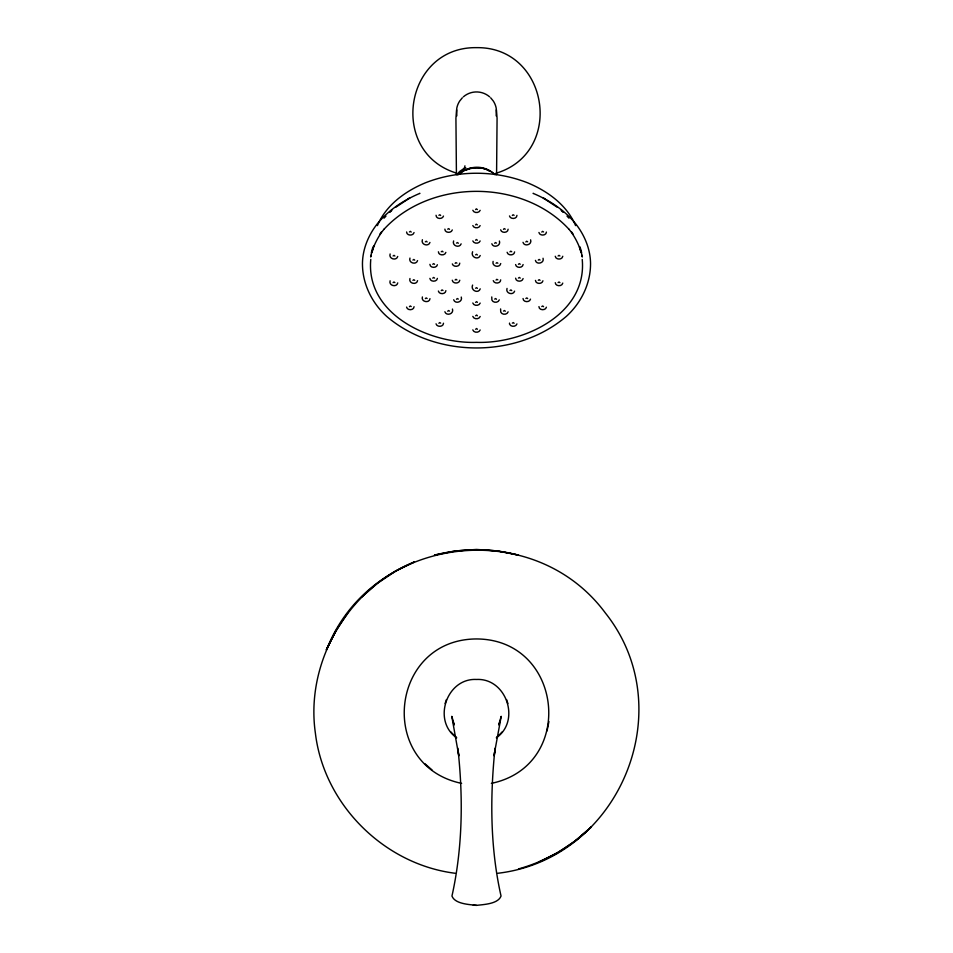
<?xml version="1.0" encoding="UTF-8"?>
<svg xmlns="http://www.w3.org/2000/svg" width="953" height="953" viewBox="0 0 953 953"><rect width="100%" height="100%" fill="white"/><g stroke="black" fill="none" stroke-linecap="round" stroke-linejoin="round"><path stroke-width="1.43" d="M456.427 174.697L455.927 118.22L456.558 109.845M496.573 174.697L497.073 118.22L496.442 109.845M455.165 263.338L455.891 262.623L456.916 263.135M452.449 309.046C454.188 313.918 446.373 316.408 444.872 311.762M461.264 297.062C463.003 301.934 455.189 304.424 453.688 299.778M496.084 280.051L496.811 279.324L497.835 279.848M499.408 241.049C501.159 245.945 493.32 248.399 491.831 243.765M530.618 239.834C532.334 244.766 524.281 247.018 523.006 242.336M543.043 258.263C544.675 263.231 536.313 265.16 535.419 260.372M491.391 783.366C576.362 765.64 563.235 639.249 476.5 638.951C389.753 639.26 376.638 765.64 461.609 783.378M459.751 263.135C459.87 266.995 453.294 267.459 452.318 263.921M494.678 243.265L495.441 242.562L496.442 243.098M503.494 229.328L504.256 228.625L505.257 229.161M500.682 279.86C500.801 283.72 494.226 284.173 493.249 280.635M512.333 215.473L513.095 214.759L514.096 215.307M370.777 259.43C365.583 314.287 429.6 343.926 476.5 342.365C523.388 343.926 587.405 314.287 582.223 259.43M443.514 323.222C443.479 327.034 436.915 327.403 436.033 323.817M438.904 323.293L439.667 322.591L440.655 323.127M447.743 311.25L448.506 310.547L449.494 311.083M456.558 299.254L457.321 298.551L458.31 299.087M496.203 115.909L496.239 108.38A20.073 20.073 0 0 0 493.309 101.042L490.7 97.837M508.116 229.232C508.092 233.056 501.516 233.414 500.647 229.828M516.955 215.366C516.931 219.202 510.355 219.547 509.486 215.962M495.155 748.2L494.178 755.896L494.643 752.072C489.949 799.924 490.438 849.004 501.04 896.046C498.05 903.944 484.076 904.492 476.5 905.35C468.924 904.492 454.95 903.944 451.96 896.046C462.693 847.741 463.325 797.292 457.845 748.2M370.61 256.869C372.468 247.923 377.495 237.13 383.976 229.268L383.821 229.47C430.387 178.652 522.613 178.652 569.167 229.47L569.024 229.268C575.505 237.13 580.532 247.935 582.378 256.869M371.039 256.631L371.217 255.225M494.655 752L501.207 716.334L498.693 724.888L500.087 721.635M409.445 306.675L410.255 305.984L411.219 306.556M425.36 298.611L426.17 297.932L427.135 298.503M441.263 290.617L442.061 289.926L443.026 290.498M509.962 251.854L510.772 251.175L511.737 251.747M525.865 241.907L526.675 241.228L527.64 241.788M541.78 232.044L542.591 231.365L543.544 231.924M414.067 306.723C413.888 310.523 407.3 310.738 406.574 307.104M429.982 298.67C429.517 303.519 420.809 301.946 422.382 296.943M445.885 290.665C445.694 294.465 439.107 294.68 438.38 291.046M514.608 251.902C514.417 255.702 507.842 255.916 507.115 252.283M546.426 232.091C546.236 235.891 539.66 236.094 538.921 232.472M502.314 731.821L496.31 737.825C520.969 720.885 506.388 677.893 476.5 679.465C446.612 677.893 432.031 720.885 456.69 737.825L450.686 731.821M547.058 730.915L548.928 721.54M393.101 282.648L393.958 281.993L394.876 282.6M412.935 280.361L413.793 279.705L414.722 280.313M432.769 278.121L433.627 277.466L434.544 278.073M455.153 279.979L455.999 279.324L456.928 279.932M496.072 263.266L496.942 262.623L497.847 263.219M518.444 264.279L519.314 263.636L520.231 264.231M538.278 260.098L539.148 259.454L540.053 260.05M558.113 256L558.982 255.356L559.899 255.952M397.735 282.91C396.853 287.699 388.479 285.769 390.111 280.801M417.569 280.623C416.687 285.412 408.313 283.482 409.945 278.514M437.403 278.395C436.927 282.112 430.363 282.112 429.886 278.395M459.787 280.242C459.31 283.97 452.735 283.958 452.27 280.242M500.73 263.54C499.837 268.329 491.474 266.387 493.106 261.42M523.114 264.553C522.637 268.281 516.061 268.269 515.597 264.553M562.782 256.274C562.306 260.002 555.73 259.99 555.254 256.274M371.372 252.533L372.921 247.018M371.992 252.474L373.921 245.6M393.101 255.964L394.03 255.356L394.876 256.012M412.935 260.074L413.852 259.478L414.71 260.121M432.769 264.243L433.698 263.636L434.544 264.291M518.456 278.062L519.361 277.466L520.231 278.109M538.29 280.277L539.195 279.682L540.065 280.325M558.113 282.588L559.03 281.993L559.899 282.636M445.087 703.588L446.433 699.562M397.723 256.464C396.46 261.158 388.407 258.894 390.122 253.963M417.557 260.586C416.282 265.279 408.241 263.016 409.957 258.084M437.391 264.743C436.665 268.389 430.089 268.162 429.898 264.362M523.102 278.574C522.375 282.207 515.799 281.993 515.609 278.193M542.936 280.79C542.209 284.423 535.634 284.22 535.443 280.408M562.77 283.101C562.044 286.734 555.468 286.519 555.265 282.719M409.445 231.936L410.409 231.365L411.219 232.055M425.336 241.824L426.313 241.252L427.111 241.931M441.251 251.759L442.228 251.187L443.026 251.866M509.974 290.486L510.927 289.926L511.737 290.605M525.889 298.48L526.842 297.908L527.652 298.587M541.78 306.544L542.733 305.984L543.544 306.663M475.618 254.832L476.595 254.272L477.382 254.963M475.618 288.223L476.595 287.675L477.382 288.366M480.229 288.854C478.346 294.096 470.186 290.331 472.605 285.078M414.055 232.568C413.185 236.165 406.621 235.808 406.586 231.984M429.958 242.455C428.457 247.089 420.618 244.635 422.382 239.739M445.861 252.39C444.991 255.976 438.428 255.63 438.392 251.795M514.608 291.153C513.119 295.775 505.269 293.333 507.032 288.437M530.511 299.135C529.642 302.72 523.078 302.375 523.042 298.539M546.414 307.211C545.545 310.797 538.969 310.44 538.933 306.616M377.412 225.611C385.905 205.288 404.965 191.398 424.74 183.083L425.109 182.916C457.75 170.027 495.238 170.027 527.879 182.916L528.26 183.083C548.035 191.398 567.095 205.288 575.588 225.611M480.229 255.523C478.251 260.598 470.282 256.929 472.605 251.747M438.904 215.295L439.893 214.759L440.655 215.473M447.707 229.161L448.708 228.625L449.471 229.339M456.547 243.098L457.547 242.562L458.31 243.265M326.486 649.875C370.92 535.479 532.715 514.656 605.429 613.077C681.883 709.163 619.51 859.082 497.728 873.282M494.69 299.087L495.691 298.551L496.442 299.266M395.269 571.312L414.341 561.936C347.905 588.644 305.115 662.287 315.395 733.214C323.853 804.487 384.166 864.442 455.272 873.282M503.529 311.071L504.53 310.535L505.281 311.238M512.333 323.127L513.345 322.591L514.096 323.305M335.813 630.779L326.331 649.815L335.897 630.826L347.654 613.136M443.49 216.069C442.49 219.607 435.914 219.119 436.057 215.259M452.306 229.947C451.293 233.473 444.729 232.997 444.872 229.137M461.145 243.873C459.429 248.447 451.805 245.803 453.604 240.942M499.289 299.873C498.288 303.006 493.106 303.078 491.903 300.064L491.76 296.943M508.128 311.857C507.127 314.99 501.945 315.062 500.742 312.048L500.599 308.927M516.943 323.925C515.942 327.046 510.76 327.117 509.557 324.103L509.51 323.115M480.181 303.102C479.025 306.139 473.844 306.104 472.795 303.006M480.193 316.515C479.037 319.553 473.855 319.517 472.807 316.408M480.181 329.988C479.025 333.026 473.844 333.002 472.795 329.893M480.169 210.339C478.978 213.293 473.951 213.281 472.819 210.279M480.145 225.623C478.966 228.589 473.927 228.565 472.807 225.575M480.157 240.978C478.978 243.944 473.951 243.932 472.819 240.93M379.925 234.093L381.462 231.889M458.036 174.042C458.81 170.063 465.386 169.729 464.933 165.834M457.774 174.899C463.968 168.526 473.724 166.584 482.254 168.3M462.3 97.837L459.691 101.042A20.073 20.073 0 0 0 456.749 108.38L456.797 115.909M384.023 218.166L385.953 216.117M391.778 209.958L389.551 212.269L391.647 210.577M460.001 173.922C468.59 165.393 484.088 164.964 493.046 173.148M361.616 597.126L377.626 583.153L395.316 571.395M538.659 862.084L557.719 852.697L575.362 840.844L591.384 826.894C571.014 846.681 545.938 861.333 518.539 868.91M575.374 840.868L591.396 826.906M395.852 207.182L409.778 197.962L407.598 199.177M463.396 169.265L465.767 167.823M419.677 193.447L419.916 193.352C404.024 199.987 389.217 209.6 378.091 222.859L377.876 223.097C368.585 234.664 362.485 249.031 362.45 264.029L362.462 264.207C362.569 284.113 372.027 303.066 386.62 316.348L386.835 316.539C436.152 358.423 516.836 358.423 566.153 316.539L566.38 316.348C580.973 303.066 590.419 284.113 590.538 264.207L590.55 264.029C590.515 249.031 584.415 234.664 575.112 223.097L574.909 222.859C563.783 209.6 548.964 199.987 533.084 193.352L533.311 193.447M466.136 170.158C475.511 165.762 487.591 167.49 495.095 174.697M495.822 173.315C565.212 152.802 548.785 46.578 476.5 47.65C404.215 46.578 387.788 152.802 457.178 173.315M473.26 905.231L476.5 905.35M483.457 168.526L485.613 169.265M486.697 169.634L489.449 171.135M545.39 199.177L543.21 197.962L557.148 207.182M561.341 210.577L563.449 212.269L561.222 209.958M424.847 763.663L432.031 769.964M567.035 216.117L568.977 218.166M571.538 231.889L573.075 234.093M452.913 721.635L454.307 724.888L451.793 716.334L458.822 755.896L458.357 752.072M506.567 699.562L507.913 703.588M580.079 247.018L581.628 252.533M579.46 246.97L581.008 252.474M581.783 255.225L581.961 256.631M477.37 209.577L476.333 208.838L475.63 209.589M477.358 224.86L476.309 224.134L475.618 224.872M477.37 240.216L476.321 239.489L475.63 240.227M477.37 302.375L476.667 301.636L475.63 302.363M477.382 315.788L476.679 315.05L475.642 315.777M477.37 329.261L476.667 328.523L475.63 329.261M463.313 96.872A20.073 20.073 0 0 1 489.675 96.872M455.296 550.941L434.461 555.111C461.979 548.118 491.045 547.868 518.527 555.17L497.704 550.941L476.5 549.44L455.296 550.941"/></g></svg>
